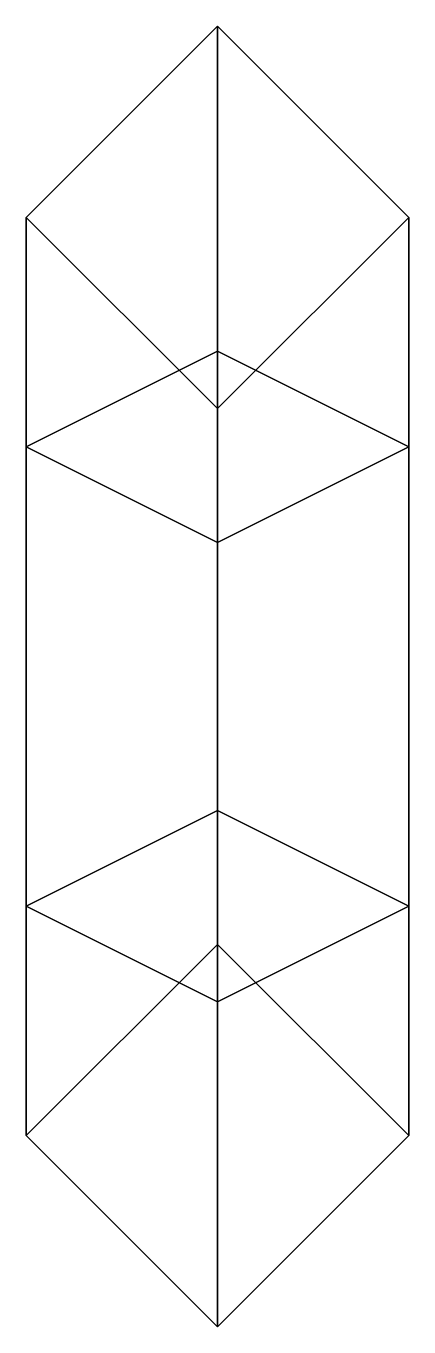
# Model space of a CAD drawing. Extents: x -2.87 to 2.87, y -0.51 to 0.51.
# Drawn here: x -2.87 to -2.57, y -0.51 to 0.51 of the extents above.
import ezdxf

# ---------------------------------------------------------------- set-up
doc = ezdxf.new("R2010")
doc.units = 0
doc.layers.add('WHEELS', color=2, linetype='CONTINUOUS')

msp = doc.modelspace()

# ---------------------------------------------------------------- linework, layer by layer
at = {"layer": 'WHEELS'}
for points in [[(-2.72, 0.255, -0.4417), (-2.87, 0.18, -0.3118), (-2.87, 0.36), (-2.72, 0.51)], [(-2.72, 0.51), (-2.87, 0.36), (-2.87, 0.18, 0.3118), (-2.72, 0.255, 0.4417)], [(-2.57, 0.18, -0.3118), (-2.72, 0.255, -0.4417), (-2.72, 0.51), (-2.57, 0.36)], [(-2.57, 0.36), (-2.72, 0.51), (-2.72, 0.255, 0.4417), (-2.57, 0.18, 0.3118)], [(-2.87, 0.18, -0.3118), (-2.72, 0.105, -0.1819), (-2.72, 0.21), (-2.87, 0.36)], [(-2.87, 0.36), (-2.72, 0.21), (-2.72, 0.105, 0.1819), (-2.87, 0.18, 0.3118)], [(-2.72, 0.105, -0.1819), (-2.57, 0.18, -0.3118), (-2.57, 0.36), (-2.72, 0.21)], [(-2.72, 0.21), (-2.57, 0.36), (-2.57, 0.18, 0.3118), (-2.72, 0.105, 0.1819)], [(-2.72, -0.255, -0.4417), (-2.87, -0.18, -0.3118), (-2.87, 0.18, -0.3118), (-2.72, 0.255, -0.4417)], [(-2.72, 0.255, 0.4417), (-2.87, 0.18, 0.3118), (-2.87, -0.18, 0.3118), (-2.72, -0.255, 0.4417)], [(-2.57, -0.18, -0.3118), (-2.72, -0.255, -0.4417), (-2.72, 0.255, -0.4417), (-2.57, 0.18, -0.3118)], [(-2.57, 0.18, 0.3118), (-2.72, 0.255, 0.4417), (-2.72, -0.255, 0.4417), (-2.57, -0.18, 0.3118)], [(-2.72, 0.21), (-2.72, 0.105, 0.1819), (-2.72, -0.105, 0.1819), (-2.72, -0.21)], [(-2.72, 0.105, -0.1819), (-2.72, 0.21), (-2.72, -0.21), (-2.72, -0.105, -0.1819)], [(-2.87, -0.18, -0.3118), (-2.72, -0.105, -0.1819), (-2.72, 0.105, -0.1819), (-2.87, 0.18, -0.3118)], [(-2.87, 0.18, 0.3118), (-2.72, 0.105, 0.1819), (-2.72, -0.105, 0.1819), (-2.87, -0.18, 0.3118)], [(-2.72, -0.105, -0.1819), (-2.57, -0.18, -0.3118), (-2.57, 0.18, -0.3118), (-2.72, 0.105, -0.1819)], [(-2.72, 0.105, 0.1819), (-2.57, 0.18, 0.3118), (-2.57, -0.18, 0.3118), (-2.72, -0.105, 0.1819)], [(-2.87, -0.36), (-2.72, -0.21), (-2.72, -0.105, -0.1819), (-2.87, -0.18, -0.3118)], [(-2.87, -0.18, 0.3118), (-2.72, -0.105, 0.1819), (-2.72, -0.21), (-2.87, -0.36)], [(-2.72, -0.21), (-2.57, -0.36), (-2.57, -0.18, -0.3118), (-2.72, -0.105, -0.1819)], [(-2.72, -0.105, 0.1819), (-2.57, -0.18, 0.3118), (-2.57, -0.36), (-2.72, -0.21)], [(-2.72, -0.51), (-2.87, -0.36), (-2.87, -0.18, -0.3118), (-2.72, -0.255, -0.4417)], [(-2.72, -0.255, 0.4417), (-2.87, -0.18, 0.3118), (-2.87, -0.36), (-2.72, -0.51)], [(-2.57, -0.36), (-2.72, -0.51), (-2.72, -0.255, -0.4417), (-2.57, -0.18, -0.3118)], [(-2.57, -0.18, 0.3118), (-2.72, -0.255, 0.4417), (-2.72, -0.51), (-2.57, -0.36)]]:
    msp.add_3dface(points, dxfattribs=at)

doc.saveas('drawing.dxf')
